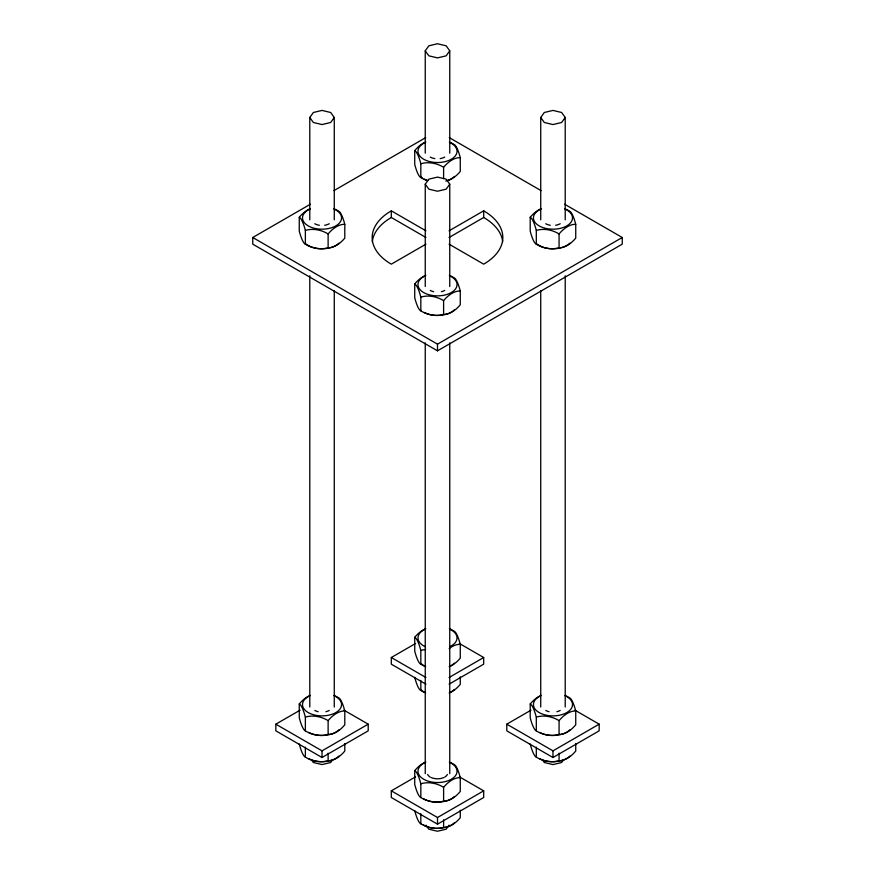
<?xml version="1.0" encoding="UTF-8"?>
<svg xmlns="http://www.w3.org/2000/svg" width="875" height="875" viewBox="0 0 875 875"><rect width="100%" height="100%" fill="white"/><g stroke="black" fill="none" stroke-linecap="round" stroke-linejoin="round"><path stroke-width="1.31" d="M309.783 219.833L309.783 117.491L313.37 112.492L322.022 110.414L330.684 112.492L334.272 117.491L334.272 219.833M334.272 117.491L330.684 122.489L322.022 124.556L313.37 122.489L309.783 117.491M425.25 153.169L425.25 50.827L428.837 45.817L437.5 43.75L446.163 45.817L449.75 50.827L449.75 153.169M449.75 50.827L446.163 55.825L437.5 57.892L428.837 55.825L425.25 50.827M425.25 286.508L425.25 184.155L428.837 179.156L437.5 177.089L446.163 179.156L449.75 184.155L449.75 286.508M449.75 184.155L446.163 189.153L437.5 191.231L428.837 189.153L425.25 184.155M540.728 219.833L540.728 117.491L544.316 112.492L552.978 110.414L561.63 112.492L565.217 117.491L565.217 219.833M565.217 117.491L561.63 122.489L552.978 124.556L544.316 122.489L540.728 117.491M332.839 759.511L330.684 762.508L322.022 764.586L313.37 762.508L311.216 759.511M449.028 825.18L446.163 829.183L437.5 831.25L428.837 829.183L425.972 825.18M563.784 759.511L561.63 762.508L552.978 764.586L544.316 762.508L542.161 759.511M564.594 204.203L622.256 237.497L622.256 244.158L437.5 350.831L252.744 244.158L252.744 237.497L310.406 204.203M333.944 190.619L425.731 137.616M425.95 244.158L391.311 264.163A65.319 37.712 0 0 1 391.311 210.831L425.95 230.825M449.05 230.825L483.689 210.831L483.689 217.492A65.319 37.712 0 0 1 502.688 241.708M449.05 237.497L483.689 217.492M252.744 237.497L437.5 344.159L622.256 237.497M343.963 710.172L368.211 724.172L368.211 730.844L322.022 757.509L275.833 730.844L275.833 724.172L300.081 710.172M425.95 684.173L391.311 664.18L391.311 657.508L415.559 643.508M275.833 724.172L322.022 750.848L368.211 724.172M449.05 677.513L483.689 657.508L483.689 664.18L449.05 684.173M459.441 776.847L483.689 790.847L483.689 797.508L437.5 824.173L391.311 797.508L391.311 790.847L415.559 776.847M574.919 710.172L599.167 724.172L599.167 730.844L552.978 757.509L506.789 730.844L506.789 724.172L531.038 710.172M391.311 790.847L437.5 817.513L483.689 790.847M506.789 724.172L552.978 750.848L599.167 724.172M449.269 137.616L541.056 190.619M449.05 244.158L483.689 264.163A65.319 37.712 0 0 0 483.689 210.831M391.311 210.831L391.311 217.492L425.95 237.497M459.441 643.508L483.689 657.508M391.311 657.508L425.95 677.513M564.802 208.764A24.609 19.403 24.9 0 1 569.636 211.192A24.609 5.195 81.2 0 1 575.739 224.339L575.739 238.109A24.609 14.208 -60 0 1 559.07 247.734A24.609 19.403 24.9 0 1 536.309 244.213A24.609 5.195 81.2 0 1 530.206 231.066L530.206 217.284A24.609 14.208 -60 0 1 541.341 208.666M564.802 695.439A24.609 19.403 24.9 0 1 569.636 697.867A24.609 5.195 81.2 0 1 575.739 711.014L575.739 724.795A24.609 14.208 -60 0 1 559.07 734.42A24.609 19.403 24.9 0 1 536.309 730.898A24.609 5.195 81.2 0 1 530.206 717.752L530.206 703.97A24.609 14.208 -60 0 1 541.341 695.352M575.739 743.531L575.739 751.045A24.609 14.208 -60 0 1 559.07 760.67A24.609 19.403 24.9 0 1 536.309 757.148A24.609 5.195 81.2 0 1 530.206 744.002M565.217 275.789L565.217 707.022M575.739 224.339A24.609 14.208 -60 0 0 559.07 233.953L559.07 247.734M575.739 711.014A24.609 14.208 -60 0 0 559.07 720.639L559.07 734.42M559.07 753.156L559.07 760.67M552.978 750.848L552.978 757.509M540.728 290.795L540.728 707.022M530.206 217.284A24.609 5.195 81.2 0 1 536.309 230.431L536.309 244.213M530.206 703.97A24.609 5.195 81.2 0 1 536.309 717.117L536.309 730.898M536.309 747.13L536.309 757.148M449.323 142.089A24.609 19.403 24.9 0 1 454.169 144.517A24.609 5.195 81.2 0 1 460.272 157.664L460.272 171.445A24.609 14.208 -60 0 1 445.78 180.961M449.323 275.428A24.609 19.403 24.9 0 1 454.169 277.856A24.609 5.195 81.2 0 1 460.272 291.003L460.272 304.784A24.609 14.208 -60 0 1 443.603 314.409A24.609 19.403 24.9 0 1 420.831 310.877A24.609 5.195 81.2 0 1 414.728 297.741L414.728 283.959A24.609 14.208 -60 0 1 425.863 275.341M449.323 628.775A24.609 19.403 24.9 0 1 454.169 631.203A24.609 5.195 81.2 0 1 460.272 644.35L460.272 658.131A24.609 14.208 -60 0 1 449.137 666.75M460.272 676.867L460.272 684.381A24.609 14.208 -60 0 1 449.137 693M449.323 762.114A24.609 19.403 24.9 0 1 454.169 764.542A24.609 5.195 81.2 0 1 460.272 777.689L460.272 791.459A24.609 14.208 -60 0 1 443.603 801.084A24.609 19.403 24.9 0 1 420.831 797.562A24.609 5.195 81.2 0 1 414.728 784.416L414.728 770.645A24.609 14.208 -60 0 1 425.863 762.016M460.272 810.195L460.272 817.72A24.609 14.208 -60 0 1 443.603 827.334A24.609 19.403 24.9 0 1 420.831 823.812A24.609 5.195 81.2 0 1 414.728 810.666M449.75 342.858L449.75 773.686M460.272 157.664A24.609 14.208 -60 0 0 443.603 167.289L443.603 178.566M460.272 291.003A24.609 14.208 -60 0 0 443.603 300.628L443.603 314.409M460.272 777.689A24.609 14.208 -60 0 0 443.603 787.303L443.603 801.084M443.603 819.82L443.603 827.334M437.5 344.159L437.5 350.831M437.5 817.513L437.5 824.173M425.25 342.858L425.25 773.686M425.863 142.002A24.609 14.208 -60 0 0 414.728 150.62A24.609 5.195 81.2 0 1 420.831 163.767L420.831 177.548A24.609 19.403 24.9 0 0 426.934 180.447M414.728 283.959A24.609 5.195 81.2 0 1 420.831 297.106L420.831 310.877M425.863 628.688A24.609 14.208 -60 0 0 414.728 637.306A24.609 5.195 81.2 0 1 420.831 650.453L420.831 664.234A24.609 19.403 24.9 0 0 425.677 666.652M420.831 680.455L420.831 690.484A24.609 19.403 24.9 0 0 425.677 692.913M414.728 770.645A24.609 5.195 81.2 0 1 420.831 783.781L420.831 797.562M420.831 813.794L420.831 823.812M414.728 150.62L414.728 164.402A24.609 5.195 81.2 0 0 420.831 177.548M414.728 637.306L414.728 651.087A24.609 5.195 81.2 0 0 420.831 664.234M333.856 208.764A24.609 19.403 24.9 0 1 338.691 211.192A24.609 5.195 81.2 0 1 344.794 224.339L344.794 238.109A24.609 14.208 -60 0 1 328.125 247.734A24.609 19.403 24.9 0 1 305.364 244.213A24.609 5.195 81.2 0 1 299.261 231.066L299.261 217.284A24.609 14.208 -60 0 1 310.384 208.666M333.856 695.439A24.609 19.403 24.9 0 1 338.691 697.867A24.609 5.195 81.2 0 1 344.794 711.014L344.794 724.795A24.609 14.208 -60 0 1 328.125 734.42A24.609 19.403 24.9 0 1 305.364 730.898A24.609 5.195 81.2 0 1 299.261 717.752L299.261 703.97A24.609 14.208 -60 0 1 310.384 695.352M344.794 743.531L344.794 751.045A24.609 14.208 -60 0 1 328.125 760.67A24.609 19.403 24.9 0 1 305.364 757.148A24.609 5.195 81.2 0 1 299.261 744.002M334.272 290.795L334.272 707.022M344.794 224.339A24.609 14.208 -60 0 0 328.125 233.953L328.125 247.734M344.794 711.014A24.609 14.208 -60 0 0 328.125 720.639L328.125 734.42M328.125 753.156L328.125 760.67M322.022 750.848L322.022 757.509M309.783 275.789L309.783 707.022M299.261 217.284A24.609 5.195 81.2 0 1 305.364 230.431L305.364 244.213M299.261 703.97A24.609 5.195 81.2 0 1 305.364 717.117L305.364 730.898M305.364 747.13L305.364 757.148M372.312 241.708A65.319 37.712 0 0 1 391.311 217.492M569.898 756.066A19.545 11.287 0 0 1 539.689 758.702M536.309 230.431A24.609 19.403 24.9 0 1 559.07 233.953M565.13 209.07A19.545 11.287 0 0 1 567.306 225.575A19.545 11.287 0 0 1 538.639 225.575A19.545 11.287 0 0 1 540.827 209.07M560.186 223.738A10.205 5.895 0 0 1 555.614 225.269M550.331 225.269A10.205 5.895 0 0 1 545.759 223.738M569.898 243.13A19.545 11.287 0 0 1 536.802 243.83M536.309 717.117A24.609 19.403 24.9 0 1 559.07 720.639M565.13 695.756A19.545 11.287 0 0 1 567.306 712.261A19.545 11.287 0 0 1 538.639 712.261A19.545 11.287 0 0 1 540.827 695.756M560.186 710.423A10.205 5.895 0 0 1 556.861 711.703M549.084 711.703A10.205 5.895 0 0 1 545.759 710.423M569.898 729.816A19.545 11.287 0 0 1 539.689 732.452M454.42 689.402A19.545 11.287 0 0 1 449.652 692.595M425.348 692.595A19.545 11.287 0 0 1 421.334 690.091M420.831 690.484A24.609 5.195 81.2 0 1 414.728 677.337M420.831 163.767A24.609 19.403 24.9 0 1 443.603 167.289M449.652 142.406A19.545 11.287 0 0 1 451.839 158.911A19.545 11.287 0 0 1 423.161 158.911A19.545 11.287 0 0 1 425.348 142.406M444.719 157.073A10.205 5.895 0 0 1 440.147 158.605M434.853 158.605A10.205 5.895 0 0 1 430.281 157.073M454.42 176.466A19.545 11.287 0 0 1 447.267 180.6M427.733 180.6A19.545 11.287 0 0 1 424.222 179.102M422.198 177.844A19.545 11.287 0 0 1 420.58 176.466M420.831 650.453A24.609 19.403 24.9 0 1 425.677 649.523M449.652 629.092A19.545 11.287 0 0 1 449.652 646.756M425.348 646.756A19.545 11.287 0 0 1 425.348 629.092M449.137 648.583A24.609 14.208 -60 0 1 460.272 644.35M454.42 663.152A19.545 11.287 0 0 1 449.652 666.345M425.348 666.345A19.545 11.287 0 0 1 421.334 663.841M454.42 822.741A19.545 11.287 0 0 1 423.161 824.764M420.831 297.106A24.609 19.403 24.9 0 1 443.603 300.628M449.652 275.745A19.545 11.287 0 0 1 451.839 292.25A19.545 11.287 0 0 1 423.161 292.25A19.545 11.287 0 0 1 425.348 275.745M444.719 290.412A10.205 5.895 0 0 1 441.383 291.692M433.617 291.692A10.205 5.895 0 0 1 430.281 290.412M454.42 309.805A19.545 11.287 0 0 1 424.222 312.441M420.831 783.781A24.609 19.403 24.9 0 1 443.603 787.303M449.652 762.42A19.545 11.287 0 0 1 451.839 778.925A19.545 11.287 0 0 1 423.161 778.925A19.545 11.287 0 0 1 425.348 762.42M447.355 774.452A10.205 5.895 0 0 1 444.719 777.098M443.734 777.591A10.205 5.895 0 0 1 431.266 777.591M430.281 777.098A10.205 5.895 0 0 1 427.645 774.452M454.42 796.491A19.545 11.287 0 0 1 423.161 798.514M338.953 756.066A19.545 11.287 0 0 1 308.744 758.702M305.364 230.431A24.609 19.403 24.9 0 1 328.125 233.953M334.173 209.07A19.545 11.287 0 0 1 336.361 225.575A19.545 11.287 0 0 1 307.694 225.575A19.545 11.287 0 0 1 309.87 209.07M329.241 223.738A10.205 5.895 0 0 1 324.669 225.269M319.386 225.269A10.205 5.895 0 0 1 314.814 223.738M338.953 243.13A19.545 11.287 0 0 1 305.856 243.83M305.364 717.117A24.609 19.403 24.9 0 1 328.125 720.639M334.173 695.756A19.545 11.287 0 0 1 336.361 712.261A19.545 11.287 0 0 1 307.694 712.261A19.545 11.287 0 0 1 309.87 695.756M329.241 710.423A10.205 5.895 0 0 1 325.916 711.703M318.139 711.703A10.205 5.895 0 0 1 314.814 710.423M338.953 729.816A19.545 11.287 0 0 1 308.744 732.452"/></g></svg>
